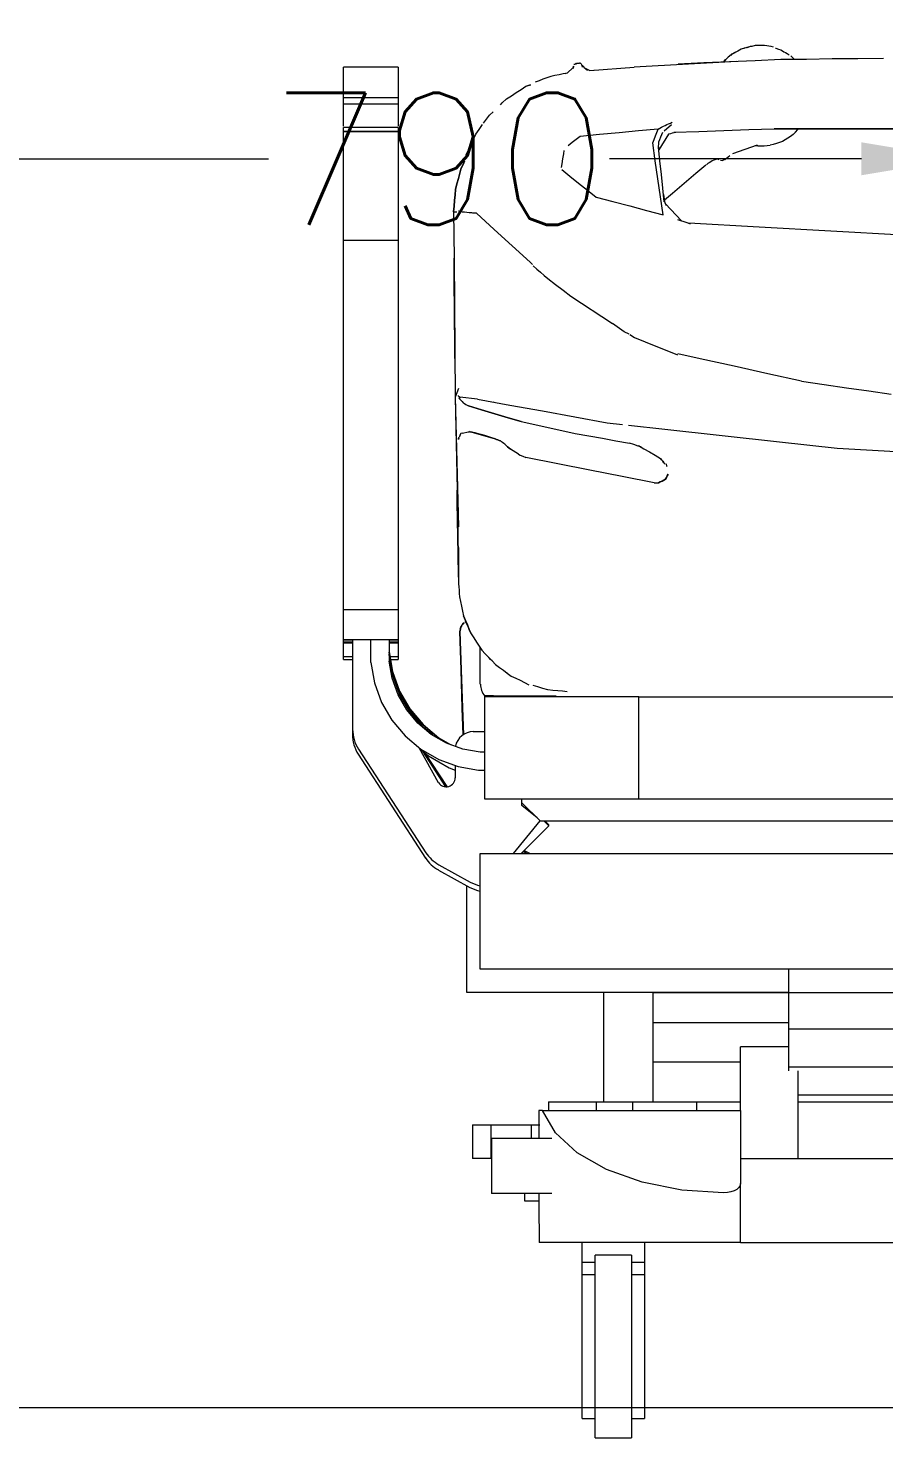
# Model space of a CAD drawing. Extents: x 3552052 to 4102982, y -707811 to -630695.
# Drawn here: x 3664658 to 3665307, y -695652 to -694583 of the extents above; entities that cross this region are included whole.
import ezdxf

# ---------------------------------------------------------------- set-up
doc = ezdxf.new("R2010")
doc.units = 0
doc.header["$LTSCALE"] = 6
doc.header["$MEASUREMENT"] = 0
doc.layers.get('Defpoints').update_dxf_attribs({"linetype": 'CONTINUOUS', "lineweight": 0})
for name, color, linetype, lineweight in [('ELE-4M UPS P.SB', 3, 'CONTINUOUS', 0), ('EQP', 6, 'CONTINUOUS', 0), ('MEP_HVAC_RA_DUCT', 1, 'CONTINUOUS', 0)]:
    doc.layers.add(name, color=color, linetype=linetype, lineweight=lineweight)
doc.styles.add('ROMANS', font='romans.shx')
doc.dimstyles.new('AEPL1', dxfattribs={"dimtxt": 100, "dimasz": 75, "dimexe": 1.25, "dimexo": 50, "dimtad": 0, "dimdec": 0, "dimtxsty": 'ROMANS', "dimcen": 2.5, "dimclrd": 7, "dimclre": 7, "dimadec": 0, "dimazin": 0, "dimtfac": 1, "dimtdec": 0, "dimtmove": 0, "dimatfit": 3, "dimfxl": 1, "dimlwd": 0, "dimlwe": 0, "dimarcsym": 0})

# ---------------------------------------------------------------- blocks, each defined once
blk = doc.blocks.new('*D158')
at = {"layer": 'Defpoints', "color": 0, "linetype": 'ByBlock', "transparency": 16777216}
for p in [(3664574.7, -694558.9), (3665364.7, -694558.9), (3665364.7, -694681.9)]:
    blk.add_point(p, dxfattribs=at)
at = {"layer": 'ELE-4M UPS P.SB', "color": 7, "linetype": 'ByBlock', "lineweight": 0, "transparency": 16777216}
for p, q in [((3664574.7, -694608.9), (3664574.7, -694683.1)), ((3665364.7, -694608.9), (3665364.7, -694683.1)), ((3664649.7, -694681.9), (3664840.5, -694681.9)), ((3665289.7, -694681.9), (3665098.9, -694681.9))]:
    blk.add_line(p, q, dxfattribs=at)
at = {"layer": 'ELE-4M UPS P.SB', "color": 7, "linetype": 'ByBlock', "transparency": 16777216}
for points in [[(3664649.7, -694669.4), (3664649.7, -694694.4), (3664574.7, -694681.9)], [(3665289.7, -694669.4), (3665289.7, -694694.4), (3665364.7, -694681.9)]]:
    blk.add_solid(points, dxfattribs=at)
at = {"layer": 'ELE-4M UPS P.SB', "color": 0, "linetype": 'ByBlock', "transparency": 16777216, "insert": (3664969.7, -694681.9), "char_height": 100, "attachment_point": 5, "style": 'ROMANS'}
blk.add_mtext('790', dxfattribs=at)

msp = doc.modelspace()

# ---------------------------------------------------------------- linework, layer by layer
at = {"layer": 'EQP'}
for p, q in [((3665200.9, -694598), (3665200.6, -694598.2)), ((3665202.7, -694597.7), (3665200.9, -694598)), ((3665203.4, -694597.5), (3665205.7, -694596.6)), ((3665205.7, -694596.6), (3665207, -694596.6)), ((3665073.2, -694610.1), (3665073.7, -694609.4)), ((3665195.3, -694608.1), (3665117.4, -694612.4)), ((3665185.4, -694608.3), (3665186.7, -694606.7)), ((3665186.7, -694606.7), (3665187.2, -694606.3)), ((3665190.7, -694603.6), (3665191.7, -694602.4)), ((3665191.7, -694602.4), (3665194.1, -694601.4)), ((3665192.9, -694601.9), (3665193.3, -694601.6)), ((3665233.4, -694602), (3665234.9, -694603.2)), ((3665236.1, -694603.8), (3665238.8, -694606.4)), ((3664938.6, -694612.5), (3664897.3, -694612.5)), ((3664897.3, -694612.6), (3664897.3, -694612.5)), ((3664897.3, -694620.1), (3664897.3, -694612.6)), ((3664897.3, -694635.9), (3664897.3, -694620.1)), ((3664938.6, -694612.5), (3664938.6, -694612.6)), ((3664938.6, -694612.6), (3664938.6, -694620.1)), ((3664938.6, -694620.1), (3664938.6, -694635.9)), ((3665065.3, -694617.2), (3665066.9, -694616.7)), ((3665066.9, -694616.7), (3665071.1, -694612.9)), ((3665071.5, -694612.5), (3665072.1, -694611.7)), ((3665080.2, -694613.2), (3665083.9, -694614.9)), ((3665083.9, -694614.9), (3665117.4, -694612.4)), ((3665083.9, -694614.9), (3665086.8, -694614.7)), ((3665035.5, -694626.9), (3665039.2, -694625.7)), ((3665035.5, -694626.9), (3665039.1, -694625.8)), ((3664938.6, -694635.8), (3664897.3, -694635.8)), ((3664897.3, -694640.3), (3664897.3, -694635.9)), ((3664897.3, -694657.3), (3664897.3, -694640.3)), ((3664897.3, -694640.3), (3664938.6, -694640.3)), ((3664938.6, -694635.9), (3664938.6, -694640.3)), ((3664938.6, -694640.3), (3664938.6, -694657.3)), ((3665003.3, -694655), (3665007.9, -694648.8)), ((3665010.7, -694646.2), (3665007.9, -694648.8)), ((3664938.6, -694658.1), (3664897.3, -694658.1)), ((3664897.3, -694661.1), (3664897.3, -694658.1)), ((3664938.6, -694661.1), (3664897.3, -694661.1)), ((3664897.3, -694743.6), (3664897.3, -694661.1)), ((3664897.3, -694661.1), (3664938.6, -694661.1)), ((3664938.6, -694658.1), (3664938.6, -694661.1)), ((3664938.6, -694661.1), (3664938.6, -694743.6)), ((3665145.8, -694656.2), (3665140.2, -694660.9)), ((3665136, -694672.8), (3665136.1, -694675)), ((3665143.6, -694663.2), (3665136.1, -694675.1)), ((3665210.8, -694671.6), (3665192.1, -694678.2)), ((3665211.1, -694672.2), (3665209.7, -694672)), ((3665182, -694682.7), (3665180.2, -694681.9)), ((3665182.9, -694683), (3665184.4, -694683.3)), ((3665186.2, -694682.5), (3665189.9, -694679.5)), ((3665173.3, -694685.6), (3665172.3, -694686.4)), ((3664982.2, -694705.1), (3664982.1, -694705.1)), ((3665139.7, -694708.9), (3665140.5, -694714.2)), ((3665140.6, -694713), (3665140.3, -694713)), ((3665141.2, -694716), (3665153.4, -694728.9)), ((3664897.3, -695023.5), (3664897.3, -694743.6)), ((3664897.3, -694743.6), (3664938.6, -694743.6)), ((3664938.6, -694743.6), (3664938.6, -695023.5)), ((3665109.9, -694813.1), (3665101, -694806.8)), ((3665113.8, -694814.9), (3665109.9, -694813.1)), ((3665114.3, -694815.2), (3665117.7, -694817.3)), ((3665130.8, -694822.7), (3665131.2, -694822.8)), ((3664981.8, -694842.2), (3664981.5, -694824.6)), ((3664984.5, -694856.1), (3664981.9, -694862.7)), ((3664981.9, -694862.7), (3664984.5, -694961)), ((3664984.5, -694861.8), (3664984.5, -694861.4)), ((3664998.8, -694864.1), (3664985.3, -694862.7)), ((3665010.4, -694866.2), (3665011.1, -694866.5)), ((3665097.1, -694882.1), (3665108.6, -694883.3)), ((3664984.9, -694893.1), (3664984.5, -694894)), ((3664984.5, -694894), (3664984.9, -694893.1)), ((3664984.5, -694894.4), (3664984.5, -694894.7)), ((3664984.5, -694894.7), (3664984.5, -694894.4)), ((3664987.4, -694889.9), (3664986.1, -694890.2)), ((3664987.4, -694889.9), (3664991.8, -694888.9)), ((3664993.2, -694888.8), (3664992.7, -694888.7)), ((3664992.7, -694888.7), (3665012.1, -694894.2)), ((3664993.2, -694888.8), (3664993.7, -694888.8)), ((3664996.7, -694889.5), (3664996.4, -694889.7)), ((3665002.7, -694891.3), (3665002.6, -694891.3)), ((3665002.7, -694891.3), (3665002.6, -694891.3)), ((3665002.7, -694891.3), (3665004.9, -694892)), ((3664983.9, -694968.2), (3664984.1, -694981.9)), ((3664984.2, -694983), (3664984.1, -694981.9)), ((3664897.3, -695046.3), (3664897.3, -695023.5)), ((3664897.3, -695023.5), (3664938.6, -695023.5)), ((3664938.6, -695023.5), (3664938.6, -695046.3)), ((3664985.7, -695038.5), (3664986.1, -695036.9)), ((3664988.8, -695033.7), (3664987.9, -695034.3)), ((3664987.9, -695034.3), (3664988.6, -695033.8)), ((3664990, -695033), (3664989.1, -695033.3)), ((3664990.1, -695033.1), (3664989.1, -695033.3)), ((3664989.6, -695033.2), (3664989.9, -695032.9)), ((3664990, -695032.9), (3664989.6, -695033.2)), ((3664990.3, -695033.8), (3664989.7, -695031.9)), ((3664991.7, -695036.6), (3664990.3, -695033.8)), ((3664897.3, -695046.6), (3664897.3, -695046.2)), ((3664897.3, -695046.3), (3664938.6, -695046.3)), ((3664897.3, -695047.8), (3664897.3, -695046.6)), ((3664897.3, -695046.6), (3664904.2, -695046.6)), ((3664904.2, -695046.2), (3664904.2, -695114.4)), ((3664918, -695063.9), (3664918, -695046.2)), ((3664931.8, -695046.2), (3664931.8, -695062.7)), ((3664931.8, -695046.6), (3664938.6, -695046.6)), ((3664938.6, -695046.2), (3664938.6, -695046.6)), ((3664938.6, -695046.6), (3664938.6, -695047.8)), ((3664897.3, -695048), (3664904.2, -695048)), ((3664897.3, -695049), (3664897.3, -695048.1)), ((3664897.3, -695049), (3664904.2, -695049)), ((3664897.3, -695059.3), (3664897.3, -695049)), ((3664904, -695049), (3664904, -695118.4)), ((3664931.8, -695048), (3664938.6, -695048)), ((3664931.8, -695049), (3664938.6, -695049)), ((3664931.8, -695055.4), (3664934.4, -695070.7)), ((3664934.4, -695071.2), (3664931.8, -695055.9)), ((3664934.4, -695072.6), (3664931.8, -695057.3)), ((3664934.4, -695073.1), (3664931.8, -695057.8)), ((3664938.6, -695048.1), (3664938.6, -695049)), ((3664938.6, -695049), (3664938.6, -695059.3)), ((3665000.9, -695080.2), (3665000.9, -695052.6)), ((3664897.3, -695061.5), (3664897.3, -695059.3)), ((3664897.3, -695059.3), (3664904, -695059.3)), ((3664897.3, -695061.5), (3664904, -695061.5)), ((3664918, -695063.9), (3664920.7, -695079.3)), ((3664934.1, -695075.7), (3664931.8, -695062.7)), ((3664932.4, -695059.3), (3664938.6, -695059.3)), ((3664932.8, -695061.5), (3664938.6, -695061.5)), ((3664938.6, -695059.3), (3664938.6, -695061.5)), ((3665008.6, -695061.6), (3665007.3, -695059.9)), ((3665009.8, -695062.6), (3665008.6, -695061.6)), ((3664920.7, -695079.3), (3664926.1, -695094)), ((3664938.6, -695088.2), (3664934.1, -695075.7)), ((3664934.4, -695070.7), (3664939.8, -695085.4)), ((3664934.4, -695071.2), (3664934.4, -695070.7)), ((3664939.8, -695085.9), (3664934.4, -695071.2)), ((3664934.4, -695073.1), (3664934.4, -695072.6)), ((3664939.8, -695087.3), (3664934.4, -695072.6)), ((3664939.8, -695087.8), (3664934.4, -695073.1)), ((3665021.8, -695072.2), (3665021.4, -695071.9)), ((3664945.2, -695099.6), (3664938.6, -695088.2)), ((3664939.8, -695085.4), (3664947.6, -695098.9)), ((3664939.8, -695085.9), (3664939.8, -695085.4)), ((3664947.6, -695099.4), (3664939.8, -695085.9)), ((3664939.8, -695087.8), (3664939.8, -695087.3)), ((3664947.6, -695100.8), (3664939.8, -695087.3)), ((3664947.6, -695101.3), (3664939.8, -695087.8)), ((3665004.4, -695088.7), (3665004.4, -695089.6)), ((3665004.4, -695089.6), (3665121.1, -695089.6)), ((3665004.4, -695167.4), (3665004.4, -695089.6)), ((3665121.1, -695089.6), (3665121.1, -695089.8)), ((3665121.1, -695089.8), (3665780.4, -695089.8)), ((3665121.1, -695167.5), (3665121.1, -695089.8)), ((3664926.1, -695094), (3664933.9, -695107.5)), ((3664953.7, -695109.8), (3664945.2, -695099.6)), ((3664947.6, -695098.9), (3664957.7, -695110.9)), ((3664947.6, -695099.4), (3664947.6, -695098.9)), ((3664957.7, -695111.4), (3664947.6, -695099.4)), ((3664947.6, -695101.3), (3664947.6, -695100.8)), ((3664957.7, -695112.8), (3664947.6, -695100.8)), ((3664957.1, -695112.6), (3664947.6, -695101.3)), ((3664933.9, -695107.5), (3664943.9, -695119.5)), ((3664963.8, -695118.3), (3664953.7, -695109.8)), ((3664957.7, -695110.9), (3664969.6, -695121)), ((3664957.7, -695111.4), (3664957.7, -695110.9)), ((3664969.6, -695121.4), (3664957.7, -695111.4)), ((3664943.9, -695119.5), (3664955.9, -695129.6)), ((3664964.9, -695118.9), (3664957.7, -695112.8)), ((3664975.3, -695124.9), (3664963.8, -695118.3)), ((3664969.6, -695121), (3664978.3, -695126)), ((3664969.6, -695121.4), (3664969.6, -695121)), ((3664976.1, -695125.2), (3664969.6, -695121.4)), ((3665004.4, -695116.3), (3664995.6, -695116.3)), ((3664908.4, -695133.4), (3664959.5, -695212)), ((3664908.7, -695129.4), (3664959.7, -695208)), ((3664969.2, -695154.9), (3664954.6, -695128.5)), ((3664954.8, -695128.9), (3664961.7, -695134.6)), ((3664955.9, -695129.6), (3664969.5, -695137.4)), ((3664974.9, -695158), (3664957.4, -695131)), ((3664958.6, -695132), (3664975.5, -695157.9)), ((3664987.7, -695129.4), (3664975.3, -695124.9)), ((3665000.8, -695131.7), (3664987.7, -695129.4)), ((3665004.4, -695131.7), (3665000.8, -695131.7)), ((3664961.7, -695134.6), (3664977.4, -695143.7)), ((3664969.5, -695137.4), (3664984.2, -695142.7)), ((3664977.4, -695143.7), (3664981.8, -695145.3)), ((3664981.8, -695141.9), (3664981.8, -695151.1)), ((3664984.2, -695142.7), (3664999.6, -695145.5)), ((3664999.6, -695145.5), (3665004.4, -695145.5)), ((3665121.1, -695167.4), (3665004.4, -695167.4)), ((3665032.5, -695170.1), (3665032.5, -695167.4)), ((3665032.5, -695170.1), (3665046.2, -695183.8)), ((3665032.5, -695172.2), (3665032.5, -695170.1)), ((3665043.9, -695181.5), (3665032.5, -695172.2)), ((3665780.4, -695167.5), (3665121.1, -695167.5)), ((3665026, -695208.7), (3665046.4, -695183.8)), ((3665046.2, -695183.8), (3665848.4, -695183.8)), ((3665052.8, -695187.6), (3665049, -695183.8)), ((3665049.9, -695183.8), (3665052.8, -695186.8)), ((3665052.8, -695187.6), (3665052.8, -695186.8)), ((3665031.8, -695208.7), (3665052.8, -695187.6)), ((3665033.3, -695208.7), (3665032.5, -695208)), ((3665035.8, -695208.7), (3665033.3, -695207.1)), ((3665034.1, -695206.3), (3665038.6, -695208.7)), ((3664969.4, -695217.1), (3664993.3, -695230.3)), ((3665000.9, -695208.7), (3665886.3, -695208.7)), ((3665000.9, -695296.3), (3665000.9, -695208.7)), ((3664969.2, -695221.1), (3664993, -695234.3)), ((3664990.8, -695313.9), (3664990.8, -695233)), ((3665886.3, -695296.3), (3665000.9, -695296.3)), ((3665234.8, -695313.9), (3665234.8, -695296.3)), ((3665234.8, -695313.9), (3664990.8, -695313.9)), ((3665094.6, -695396.8), (3665094.6, -695313.9)), ((3665131.8, -695336.7), (3665131.8, -695313.9)), ((3665131.8, -695313.9), (3665234.8, -695313.9)), ((3665234.8, -695341.4), (3665234.8, -695313.9)), ((3665234.8, -695313.9), (3665662.2, -695313.9)), ((3665131.8, -695366.6), (3665131.8, -695336.7)), ((3665131.8, -695336.7), (3665234.8, -695336.7)), ((3665234.8, -695370.4), (3665234.8, -695341.4)), ((3665234.8, -695341.4), (3665662.2, -695341.4)), ((3665234.8, -695355.2), (3665198, -695355.2)), ((3665234.8, -695355.2), (3665198, -695355.2)), ((3665198, -695355.4), (3665198, -695355.2)), ((3665198, -695403.5), (3665198, -695355.5)), ((3665198, -695355.5), (3665198, -695355.5)), ((3665131.8, -695396.8), (3665131.8, -695366.6)), ((3665131.8, -695366.6), (3665198, -695366.6)), ((3665234.8, -695373.4), (3665234.8, -695370.4)), ((3665234.8, -695370.4), (3665662.2, -695370.4)), ((3665241.4, -695373.4), (3665241.4, -695416)), ((3665052.7, -695396.8), (3665052.7, -695403.5)), ((3665052.7, -695396.8), (3665088.6, -695396.8)), ((3665089, -695396.8), (3665116.5, -695396.8)), ((3665089, -695403.5), (3665089, -695396.8)), ((3665116.5, -695396.8), (3665164.6, -695396.8)), ((3665116.5, -695403.5), (3665116.5, -695396.8)), ((3665164.6, -695396.8), (3665198, -695396.8)), ((3665164.6, -695396.8), (3665164.6, -695403.5)), ((3665655.7, -695391.8), (3665241.4, -695391.8)), ((3665241.4, -695396.8), (3665655.7, -695396.8)), ((3665045.3, -695403.5), (3665045.3, -695424.3)), ((3665048.1, -695403.5), (3665045.3, -695403.5)), ((3665048.1, -695403.5), (3665198, -695403.5)), ((3665198, -695403.5), (3665198, -695458.8)), ((3664995, -695414.2), (3664995, -695439.8)), ((3664995, -695414.2), (3665008.8, -695414.2)), ((3665008.8, -695414.2), (3665039.6, -695414.2)), ((3665008.8, -695414.2), (3665008.8, -695439.8)), ((3665039.6, -695414.2), (3665045.9, -695414.2)), ((3665039.6, -695424.3), (3665039.6, -695414.2)), ((3665241.4, -695416), (3665241.4, -695439.7)), ((3665009.4, -695424.3), (3665009.4, -695466.3)), ((3665009.4, -695424.3), (3665024, -695424.3)), ((3665024, -695424.3), (3665055, -695424.3)), ((3665008.8, -695439.8), (3664995, -695439.8)), ((3665009.4, -695439.8), (3665008.8, -695439.8)), ((3665198, -695439.8), (3665703.2, -695439.8)), ((3665198, -695503.6), (3665198, -695458.8)), ((3665024, -695466.3), (3665009.4, -695466.3)), ((3665055.1, -695466.3), (3665024, -695466.3)), ((3665034.4, -695466.3), (3665034.4, -695472)), ((3665034.4, -695472), (3665045.4, -695472)), ((3665045.3, -695466.3), (3665045.3, -695488.9)), ((3665045.4, -695489.9), (3665045.4, -695503.6)), ((3665185.3, -695503.6), (3665045.4, -695503.6)), ((3665078, -695518.3), (3665078, -695503.6)), ((3665125.3, -695503.6), (3665125.3, -695518.3)), ((3665198, -695503.6), (3665185.3, -695503.6)), ((3665198, -695503.6), (3665703.2, -695503.6)), ((3665115.5, -695513.2), (3665088, -695513.2)), ((3665088, -695582.4), (3665088, -695513.2)), ((3665115.5, -695513.2), (3665115.5, -695582.4)), ((3665078, -695528), (3665078, -695518.3)), ((3665078, -695518.3), (3665088, -695518.3)), ((3665088, -695528), (3665078, -695528)), ((3665078, -695636.8), (3665078, -695528)), ((3665088, -695528), (3665078, -695528)), ((3665115.5, -695518.3), (3665125.3, -695518.3)), ((3665125.3, -695528), (3665115.5, -695528)), ((3665125.3, -695528), (3665115.5, -695528)), ((3665125.3, -695518.3), (3665125.3, -695528)), ((3665125.3, -695528), (3665125.3, -695636.8)), ((3665088, -695651.6), (3665088, -695582.4)), ((3665115.5, -695582.4), (3665115.5, -695651.6)), ((3665078, -695636.8), (3665088, -695636.8)), ((3665115.5, -695636.8), (3665125.3, -695636.8)), ((3665088, -695651.6), (3665115.5, -695651.6))]:
    msp.add_line(p, q, dxfattribs=at)
at = {"layer": 'EQP', "flags": 128}
for points in [[(3665198.5, -694598.7), (3665196, -694600.2), (3665193.5, -694601.7), (3665191.1, -694603.2), (3665188.6, -694604.8)], [(3665209.3, -694596), (3665206.6, -694596.7), (3665203.9, -694597.4), (3665201.2, -694598.1), (3665198.5, -694598.7)], [(3665216.2, -694596), (3665214.5, -694596), (3665212.8, -694596), (3665211, -694596), (3665209.3, -694596)], [(3665223, -694597.2), (3665221.3, -694596.9), (3665219.6, -694596.6), (3665217.9, -694596.3), (3665216.2, -694596)], [(3665224.6, -694598), (3665224.9, -694598.1), (3665226.8, -694598.7), (3665228.6, -694599.4)], [(3665073.7, -694609.4), (3665074.3, -694609.4), (3665074.9, -694609.4), (3665075.6, -694609.3), (3665076.2, -694609.3)], [(3665073.7, -694609.4), (3665073.7, -694609.5), (3665073.7, -694609.6), (3665073.7, -694609.7), (3665073.7, -694609.9)], [(3665073.7, -694609.9), (3665073.7, -694609.7), (3665073.7, -694609.6), (3665073.7, -694609.5), (3665073.7, -694609.4)], [(3665077.4, -694609.8), (3665077.1, -694609.7), (3665076.8, -694609.6), (3665076.5, -694609.5), (3665076.2, -694609.4)], [(3665077.4, -694609.8), (3665077.6, -694610.5), (3665077.8, -694611.2), (3665078, -694611.9), (3665078.1, -694612.5)], [(3665150.9, -694609.8), (3665170.3, -694608.9), (3665189.7, -694608.1), (3665209.1, -694607.3), (3665228.5, -694606.5)], [(3665188.6, -694604.8), (3665186.7, -694606.9), (3665185.4, -694608.3)], [(3665193.3, -694601.6), (3665194.6, -694600.9), (3665195.8, -694600.3)], [(3665228.5, -694606.5), (3665248, -694606.3), (3665267.5, -694606), (3665286.9, -694605.8), (3665306.4, -694605.6)], [(3665228.6, -694599.4), (3665229.8, -694600), (3665231, -694600.7), (3665232.2, -694601.3), (3665233.4, -694602)], [(3665054.4, -694619.5), (3665051.4, -694620.5), (3665048.4, -694621.6), (3665045.5, -694622.7), (3665042.5, -694623.7)], [(3665066.9, -694616.9), (3665063.7, -694617.5), (3665060.6, -694618.2), (3665057.5, -694618.8), (3665054.4, -694619.5)], [(3665071.5, -694613.5), (3665071.5, -694613), (3665071.5, -694612.6), (3665071.5, -694612.1), (3665071.5, -694611.6)], [(3665073.7, -694610), (3665073.2, -694610.1), (3665072.8, -694610.2), (3665072.3, -694610.3), (3665071.8, -694610.4)], [(3665082.2, -694615.1), (3665081.2, -694614.1), (3665080.2, -694613.1), (3665079.3, -694612.2), (3665078.3, -694611.2)], [(3665080.3, -694613.2), (3665081.5, -694613.8), (3665082.8, -694614.4), (3665084, -694615)], [(3665083.9, -694614.9), (3665084, -694614.9), (3665084, -694614.9), (3665084, -694614.9), (3665084, -694615)], [(3665084, -694615), (3665084, -694614.9), (3665084, -694614.9), (3665084, -694614.9), (3665083.9, -694614.9)], [(3665020.8, -694636.5), (3665024.5, -694634.1), (3665028.1, -694631.7), (3665031.8, -694629.3), (3665035.5, -694626.9)], [(3665016.1, -694640.9), (3665017.6, -694639.5), (3665020.8, -694636.5)], [(3664990.2, -694678.9), (3664992, -694675), (3664993.9, -694671.1), (3664995.7, -694667.1), (3664997.6, -694663.2)], [(3664997.6, -694663.2), (3665000.1, -694659.6), (3665002.7, -694656)], [(3665135.6, -694659.4), (3665120.8, -694660.8), (3665106.1, -694662.2), (3665091.3, -694663.6), (3665076.5, -694665)], [(3665131.6, -694669.8), (3665132.6, -694667.2), (3665133.6, -694664.6), (3665134.6, -694662), (3665135.6, -694659.4)], [(3665135.6, -694659.4), (3665136.9, -694658.7), (3665138.2, -694658), (3665139.6, -694657.3), (3665140.9, -694656.7)], [(3665136.3, -694669.1), (3665137, -694667.2), (3665137.8, -694665.3), (3665138.5, -694663.5), (3665139.3, -694661.6)], [(3665140.9, -694656.7), (3665142.2, -694656), (3665143.6, -694655.4), (3665145, -694654.8), (3665146.3, -694654.2)], [(3665149, -694661.9), (3665147.7, -694662.2), (3665146.3, -694662.6), (3665145, -694662.9), (3665143.6, -694663.2)], [(3665147.6, -694661.8), (3665166.6, -694661.2), (3665185.5, -694660.5), (3665204.5, -694659.8), (3665223.5, -694659.1)], [(3665667.1, -694659.1), (3665556.2, -694659.1), (3665445.3, -694659.1), (3665334.4, -694659.1), (3665223.5, -694659.1)], [(3665223.5, -694659.1), (3665334.4, -694659.1), (3665445.3, -694659.1), (3665556.2, -694659.1), (3665667.1, -694659.1)], [(3665237.9, -694663.6), (3665239.7, -694661.7), (3665241.4, -694659.8), (3665242, -694659.1)], [(3665076.5, -694665), (3665073.5, -694667.3), (3665070.5, -694669.6), (3665067.5, -694672)], [(3665139.4, -694724.3), (3665137.5, -694710.7), (3665135.5, -694697.1), (3665133.5, -694683.4), (3665131.6, -694669.8)], [(3665135.9, -694673.1), (3665136, -694672.1), (3665136.1, -694671.1), (3665136.2, -694670.1), (3665136.3, -694669.1)], [(3665140.3, -694714.5), (3665139.2, -694704.2), (3665138.1, -694693.8), (3665137, -694683.4), (3665135.9, -694673.1)], [(3665211.1, -694672.2), (3665213.5, -694672.1), (3665215.9, -694672), (3665218.3, -694671.9), (3665220.6, -694671.7)], [(3665229.9, -694668.8), (3665227.6, -694669.5), (3665225.3, -694670.3), (3665222.9, -694671), (3665220.6, -694671.7)], [(3665237.9, -694663.6), (3665235.9, -694664.9), (3665233.9, -694666.2), (3665231.9, -694667.5), (3665229.9, -694668.8)], [(3664988.9, -694683.8), (3664988.4, -694684.9), (3664986.6, -694688.7)], [(3664986.6, -694688.7), (3664988.4, -694684.9), (3664988.9, -694683.8)], [(3665064.3, -694675.5), (3665063.9, -694678.1), (3665063.2, -694682), (3665062.6, -694685.8), (3665062.2, -694688.5)], [(3665177.8, -694682.9), (3665176.7, -694683.5), (3665175.5, -694684.2), (3665174.4, -694684.9), (3665173.3, -694685.6)], [(3665181, -694682.2), (3665180.2, -694682.3), (3665179.3, -694682.5), (3665178.5, -694682.6), (3665178.2, -694682.7)], [(3665186, -694682.4), (3665185.6, -694682.6), (3665185.2, -694682.8), (3665184.8, -694683.1), (3665184.4, -694683.3)], [(3665186, -694682.2), (3665186, -694682.3), (3665186.1, -694682.4), (3665186.2, -694682.5), (3665186.2, -694682.5)], [(3664986.5, -694688.8), (3664985.4, -694692.9), (3664984.3, -694696.9), (3664983.2, -694701), (3664982.1, -694705.1)], [(3664982.1, -694705.1), (3664983.2, -694701), (3664984.3, -694696.9), (3664985.4, -694692.9), (3664986.5, -694688.8)], [(3664982.2, -694705.1), (3664983.3, -694701), (3664984.4, -694696.9), (3664985.5, -694692.8), (3664986.6, -694688.7)], [(3665062.6, -694690.1), (3665068.7, -694695), (3665075.4, -694700.4), (3665082.1, -694705.7), (3665088.8, -694711.1)], [(3665171.8, -694686.8), (3665164.3, -694693.1), (3665155.4, -694700.7), (3665146.5, -694708.2), (3665140.4, -694713.4)], [(3664980.7, -694722.1), (3664981.1, -694717.8), (3664981.4, -694713.6), (3664981.8, -694709.3), (3664982.2, -694705.1)], [(3664980.7, -694722.1), (3664981.1, -694717.9), (3664981.4, -694713.6), (3664981.8, -694709.3), (3664982.1, -694705.1)], [(3664982.1, -694705.1), (3664981.8, -694709.3), (3664981.4, -694713.6), (3664981.1, -694717.9), (3664980.7, -694722.1)], [(3665088.8, -694711.1), (3665101.4, -694714.4), (3665114.1, -694717.7), (3665126.8, -694721), (3665139.4, -694724.3)], [(3665140.6, -694713), (3665140.4, -694712.3), (3665140.2, -694711.6), (3665140, -694710.9)], [(3665140.5, -694714.2), (3665141.1, -694715.7), (3665141.7, -694717.3)], [(3664980.7, -694722.1), (3664981, -694757.3), (3664981.3, -694792.4), (3664981.6, -694827.6), (3664981.9, -694862.7)], [(3664980.7, -694722.1), (3664980.8, -694722.1), (3664980.8, -694722.1), (3664980.9, -694722.1), (3664980.9, -694722.1)], [(3664980.9, -694722.1), (3664981.5, -694722.1), (3664982.1, -694722.1), (3664982.6, -694722.1), (3664983.2, -694722.1)], [(3664985.5, -694722.1), (3664985.2, -694722), (3664985, -694721.8), (3664984.7, -694721.7), (3664984.5, -694721.6)], [(3664992.6, -694723), (3664990.8, -694722.7), (3664989, -694722.5), (3664987.2, -694722.3), (3664985.5, -694722.1)], [(3664995.2, -694723.1), (3664994.6, -694723), (3664993.9, -694723), (3664993.3, -694723), (3664992.6, -694723)], [(3664998, -694723.2), (3664997.3, -694723.1), (3664996.6, -694723.1), (3664995.9, -694723.1), (3664995.2, -694723.1)], [(3665040.5, -694762), (3665038.6, -694760.3), (3665025, -694747.9), (3665011.5, -694735.5), (3664998, -694723.2)], [(3665150.3, -694727.9), (3665152.7, -694728.7), (3665155.1, -694729.5), (3665157.5, -694730.3), (3665159.9, -694731.1)], [(3665353.1, -694741.5), (3665320.7, -694739.7), (3665266.4, -694736.7), (3665212.1, -694733.7), (3665158.9, -694730.8)], [(3664981.5, -694824.6), (3664981.3, -694799), (3664981.1, -694773.3), (3664981, -694757.3)], [(3665041, -694763.1), (3665043.8, -694765.5), (3665046.6, -694767.9), (3665049.3, -694770.3), (3665052.1, -694772.7)], [(3665052.1, -694772.7), (3665057.9, -694777.1), (3665063.7, -694781.6), (3665069.5, -694786), (3665101, -694806.8)], [(3665117.7, -694817.3), (3665125.8, -694820.6), (3665134, -694824), (3665142.2, -694827.3), (3665150.4, -694830.6)], [(3665244.4, -694850.6), (3665218.8, -694844.9), (3665193.2, -694839.2), (3665167.6, -694833.5), (3665150.7, -694829.8)], [(3665244.4, -694850.6), (3665261.4, -694853.1), (3665278.3, -694855.5), (3665295.3, -694857.9), (3665312.3, -694860.4)], [(3664981.9, -694862.7), (3664982.6, -694897.9), (3664983.3, -694933), (3664983.9, -694968.2), (3664984.5, -694998.2)], [(3664984.5, -694861.8), (3664984.7, -694862), (3664984.9, -694862.2), (3664985.1, -694862.5), (3664985.3, -694862.7)], [(3664986, -694863.1), (3664985.7, -694863.2), (3664985.4, -694863.2), (3664985, -694863.3), (3664984.7, -694863.3)], [(3664984.7, -694863.3), (3664985.5, -694864.2), (3664986.3, -694865.1), (3664987.1, -694866), (3664987.9, -694866.8)], [(3664998.8, -694864.1), (3665023.4, -694868.6), (3665048, -694873.1), (3665072.5, -694877.6), (3665097.1, -694882.1)], [(3664987.9, -694866.8), (3664988.9, -694867.5), (3664989.9, -694868.1), (3664990.9, -694868.7), (3664991.9, -694869.3)], [(3665032, -694881.2), (3665022, -694878.2), (3665011.9, -694875.3), (3665001.9, -694872.3), (3664991.9, -694869.3)], [(3664991.9, -694869.3), (3665001.9, -694872.3), (3665011.9, -694875.3), (3665022, -694878.2), (3665032, -694881.2)], [(3665032, -694881.2), (3665042.2, -694883.4), (3665052.4, -694885.7), (3665062.6, -694887.9), (3665072.8, -694890.1)], [(3665113.1, -694883.8), (3665140.7, -694886.9), (3665184.2, -694891.7), (3665227.7, -694896.5), (3665271.3, -694901.3)], [(3664984.5, -694894.7), (3664984.5, -694894.6), (3664984.5, -694894.4), (3664984.5, -694894.2), (3664984.5, -694894)], [(3664984.5, -694894), (3664984.5, -694894.2), (3664984.5, -694894.4), (3664984.5, -694894.6), (3664984.5, -694894.7)], [(3664986.1, -694890.2), (3664985.7, -694891.1), (3664985.3, -694892.1), (3664985, -694892.8)], [(3664985, -694892.8), (3664985.3, -694892.1), (3664985.7, -694891.1), (3664986.1, -694890.2)], [(3664991.8, -694888.9), (3664992.3, -694888.9), (3664992.8, -694888.9)], [(3665002.7, -694891.3), (3665000.2, -694890.6), (3664997.7, -694890), (3664995.2, -694889.3), (3664993.3, -694888.8)], [(3664993.7, -694888.8), (3664994.5, -694889), (3664995.2, -694889.2), (3664996, -694889.4), (3664996.7, -694889.5)], [(3664996.7, -694889.5), (3664998.2, -694890), (3664999.7, -694890.4), (3665001.2, -694890.8), (3665002.7, -694891.3)], [(3665012.1, -694894.2), (3665009.7, -694893.4), (3665007.4, -694892.7), (3665005, -694892), (3665002.7, -694891.3)], [(3665012.1, -694894.2), (3665013.1, -694894.6), (3665014.1, -694895), (3665015.1, -694895.4), (3665016.1, -694895.8)], [(3665016.1, -694895.8), (3665015.1, -694895.4), (3665014.1, -694895), (3665013.1, -694894.6), (3665012.1, -694894.2)], [(3665019.6, -694898.3), (3665018.7, -694897.7), (3665017.8, -694897.1), (3665016.9, -694896.5), (3665016.1, -694895.8)], [(3665072.8, -694890.1), (3665083.1, -694892), (3665093.4, -694893.8), (3665103.7, -694895.7), (3665113.9, -694897.6)], [(3665122.7, -694900.4), (3665120.5, -694899.7), (3665117.2, -694898.6), (3665113.9, -694897.6)], [(3665019.6, -694898.3), (3665020.6, -694899.3), (3665021.6, -694900.2), (3665022.6, -694901.1), (3665023.7, -694902)], [(3665023.7, -694902), (3665022.6, -694901.1), (3665021.6, -694900.2), (3665020.6, -694899.3), (3665019.6, -694898.3)], [(3665029.9, -694905.9), (3665029.9, -694905.9), (3665027.8, -694904.6), (3665025.8, -694903.3), (3665023.7, -694902)], [(3665029.9, -694905.9), (3665031.2, -694906.5), (3665033.2, -694907.4), (3665035.3, -694908.3)], [(3665132.6, -694927.7), (3665108.3, -694922.8), (3665083.9, -694918), (3665059.6, -694913.1), (3665035.3, -694908.3)], [(3665120.7, -694899.2), (3665124.9, -694901.7), (3665129.1, -694904.1), (3665133.3, -694906.6), (3665137.4, -694909.1)], [(3665271.3, -694901.3), (3665315.7, -694903.7), (3665360.2, -694906.1), (3665404.6, -694908.5), (3665449, -694910.9)], [(3665141, -694913.4), (3665140.1, -694912.3), (3665139.2, -694911.2), (3665138.3, -694910.1), (3665137.4, -694909.1)], [(3665137.4, -694909.1), (3665138.3, -694910.1), (3665139.2, -694911.2), (3665140.1, -694912.3), (3665141, -694913.4)], [(3665141.7, -694913.1), (3665141.8, -694913.6), (3665142, -694914.1), (3665142.1, -694914.6), (3665142.3, -694915.1)], [(3665132.6, -694927.7), (3665133.4, -694927.7), (3665134.2, -694927.7), (3665135.1, -694927.7), (3665135.9, -694927.6)], [(3665141.2, -694924.8), (3665139.9, -694925.5), (3665138.6, -694926.2), (3665137.2, -694926.9), (3665135.9, -694927.6)], [(3665135.9, -694927.6), (3665137.2, -694926.9), (3665138.6, -694926.2), (3665139.9, -694925.5), (3665141.2, -694924.8)], [(3665143.3, -694921), (3665142.6, -694922.2), (3665141.9, -694923.5), (3665141.2, -694924.8)], [(3665141.2, -694924.8), (3665141.9, -694923.5), (3665142.6, -694922.2), (3665143.3, -694921)], [(3664984.1, -694981.9), (3664983.4, -694942.6), (3664983.3, -694933.1)], [(3664984.5, -694999.1), (3664984.5, -694998), (3664984.3, -694992.6), (3664984.2, -694987.3), (3664984.1, -694981.9)], [(3664984.5, -694976.5), (3664984.5, -695003.8)], [(3664984.5, -695004.2), (3664984.6, -695006.3), (3664984.8, -695008.9), (3664985, -695011.4), (3664985.1, -695014)], [(3664985.1, -695014), (3664985.9, -695017.6), (3664986.7, -695021.2), (3664987.5, -695024.9), (3664988.3, -695028.5)], [(3664986.1, -695036.9), (3664986, -695037.8), (3664985.8, -695038.6), (3664985.7, -695039.5), (3664985.5, -695040.3)], [(3664985.5, -695040.3), (3664985.7, -695039.5), (3664985.8, -695038.6), (3664986, -695037.8), (3664986.1, -695036.9)], [(3664986.1, -695036.9), (3664986, -695037.3), (3664985.9, -695037.7), (3664985.8, -695038.1), (3664985.7, -695038.5)], [(3664987.9, -695034.3), (3664987.5, -695034.9), (3664987, -695035.6), (3664986.6, -695036.3), (3664986.1, -695036.9)], [(3664986.1, -695036.9), (3664986.6, -695036.3), (3664987, -695035.6), (3664987.5, -695034.9), (3664987.9, -695034.3)], [(3664988.3, -695028.5), (3664989.7, -695031.9), (3664991.2, -695035.3), (3664992.6, -695038.7), (3664994, -695042.1)], [(3664994, -695042.1), (3664992.6, -695038.7), (3664991.2, -695035.3), (3664989.7, -695031.9), (3664988.3, -695028.5)], [(3664985.7, -695038.5), (3664985.6, -695039), (3664985.6, -695039.4), (3664985.5, -695039.9), (3664985.5, -695040.3)], [(3664985.5, -695040.3), (3664986.4, -695069.3), (3664987.3, -695098.3), (3664987.9, -695118.7)], [(3664987.9, -695118.7), (3664987.3, -695098.3), (3664986.4, -695069.3), (3664985.5, -695040.3)], [(3664987.9, -695118.7), (3664987.3, -695098.3), (3664986.4, -695069.3), (3664985.5, -695040.3)], [(3664985.5, -695040.3), (3664986.4, -695069.3), (3664987.4, -695098.2), (3664988.1, -695118.6)], [(3664994, -695042.1), (3664996.1, -695045.2), (3664998.1, -695048.3), (3665000.1, -695051.4), (3665002.2, -695054.5)], [(3665002.2, -695054.5), (3665004.7, -695057.2), (3665007.3, -695059.9), (3665009.8, -695062.6), (3665012.4, -695065.3)], [(3665012.4, -695065.3), (3665015.4, -695067.5), (3665018.4, -695069.7), (3665021.4, -695071.9), (3665024.4, -695074.1)], [(3665024.4, -695074.1), (3665027.8, -695075.7), (3665031.1, -695077.3), (3665034.5, -695079), (3665037.8, -695080.6)], [(3665052.2, -695084.6), (3665048.3, -695083.4), (3665044.4, -695082.2), (3665040.9, -695081.2)], [(3665066.8, -695086), (3665063.3, -695085.6), (3665059.6, -695085.3), (3665055.9, -695085), (3665052.2, -695084.6)], [(3665185.3, -695465.8), (3665153.6, -695463.8), (3665123.5, -695457.8), (3665096.6, -695448.2), (3665074.3, -695435.5), (3665057.9, -695420.3), (3665048.1, -695403.5)], [(3665198, -695458.8), (3665197.7, -695460.3), (3665196.7, -695461.8), (3665195.2, -695463.2), (3665193.2, -695464.3), (3665190.8, -695465.1), (3665188.1, -695465.6), (3665185.3, -695465.8)], [(3665045.3, -695488.9), (3665045.4, -695489.4), (3665045.4, -695489.9)]]:
    msp.add_lwpolyline(points, dxfattribs=at)
at = {"layer": 'EQP'}
for centre, radius, start, end in [((3665014.7, -695080.2), 13.7, 180, 221.1215), ((3664931.7, -695114.4), 27.5, 180, 213), ((3664995.6, -695130), 13.8, 90, 168.8625), ((3664975, -695151.1), 6.88, 213, 0), ((3664982.8, -695193), 27.5, 213, 241), ((3665006.6, -695206.2), 27.5, 241, 257.989)]:
    msp.add_arc(centre, radius, start, end, dxfattribs=at)
for centre, major_axis, ratio, start_param, end_param in [((3665058.5, -695088.7), (-54.2, 0), 0.008727, 0, 1.570796), ((3664931.5, -695118.4), (27.5, 0), 0.999962, 3.141593, 3.717551), ((3664982.5, -695197), (27.5, 0), 0.999962, 3.717551, 4.206243), ((3665006.4, -695210.2), (27.5, 0), 0.999962, 4.206243, 4.511798)]:
    msp.add_ellipse(centre, major_axis=major_axis, ratio=ratio, start_param=start_param, end_param=end_param, dxfattribs=at)
at = {"layer": 'MEP_HVAC_RA_DUCT', "color": 8, "linetype": 'ByBlock'}
msp.add_lwpolyline([(3666824.2, -695628.9), (3660644.2, -695628.9)], dxfattribs=at)

# ---------------------------------------------------------------- dimensions: what is measured, and where the dimension line sits
at = {"layer": 'ELE-4M UPS P.SB', "color": 0, "linetype": 'ByBlock'}
dim = msp.add_linear_dim(base=(3665364.7, -694681.9), p1=(3664574.7, -694558.9), p2=(3665364.7, -694558.9), dimstyle='AEPL1', dxfattribs=at)
dim.commit()
dim.dimension.update_dxf_attribs({"geometry": '*D158', "text_midpoint": (3664969.7, -694681.9)})

doc.saveas('drawing.dxf')
